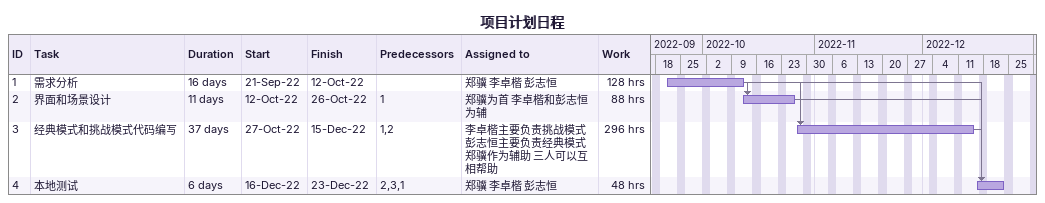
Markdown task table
项目计划日程

| ID | Task | Duration | Start | Finish | Predecessors | Resources | Work (h) |
|---|---|---|---|---|---|---|---|
| 1 | 需求分析 | 16d | 2022-09-21 | 2022-10-12 |  | 郑骥 李卓楷 彭志恒 | 128 |
| 2 | 界面和场景设计 | 11d | 2022-10-12 | 2022-10-26 | 1 | 郑骥为首 李卓楷和彭志恒为辅 | 88 |
| 3 | 经典模式和挑战模式代码编写 | 37d | 2022-10-27 | 2022-12-15 | 1, 2 | 李卓楷主要负责挑战模式 彭志恒主要负责经典模式 郑骥作为辅助 三人可以互相帮助 | 296 |
| 4 | 本地测试 | 6d | 2022-12-16 | 2022-12-23 | 2, 3, 1 | 郑骥 李卓楷 彭志恒 | 48 |
